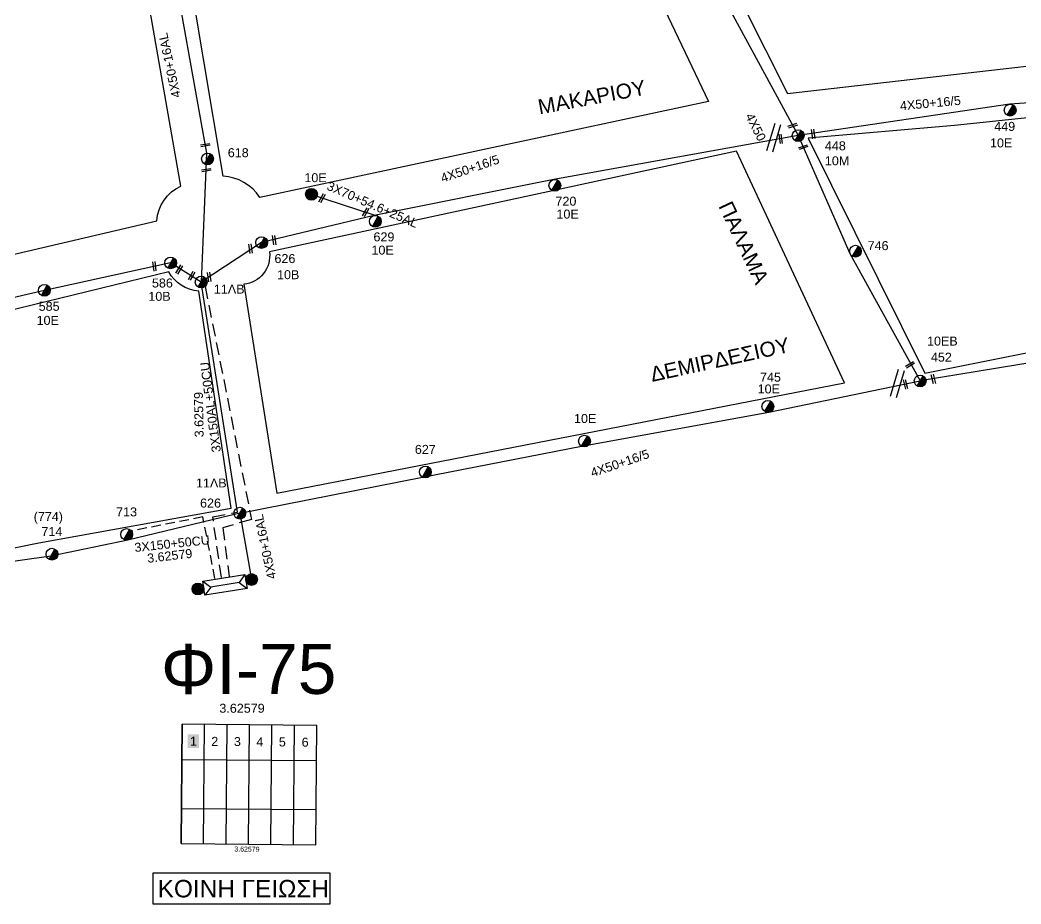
# Model space of a CAD drawing. Header units: millimetres. Extents: x 7453 to 9570, y 777 to 1872.
# Drawn here: x 8117 to 8317.7, y 1231.3 to 1408.5 of the extents above; entities that cross this region are included whole.
import ezdxf
from ezdxf.enums import TextEntityAlignment as Align

# ---------------------------------------------------------------- set-up
doc = ezdxf.new("R2010")
doc.units = ezdxf.units.MM
doc.linetypes.add('DASHED', pattern=[19.05, 12.7, -6.35])
for name, color, linetype in [('Άγνωστα', 7, 'Continuous'), ('Ασφαλειοκιβώτια Χ.Τ 6 αναχωρήσεων', 7, 'Continuous'), ('Γυμνά εναέρια ΧΤ (3Φ)   4x50AL', 7, 'Continuous'), ('Γυμνά εναέρια ΧΤ και ΦΟΠ (3Φ)   4x50+16AL', 7, 'Continuous'), ('Επιγραφές - Σχήματα', 7, 'Continuous'), ('Καλώδια ΧΤ   3x150+50CU', 7, 'DASHED'), ('Καλώδια ΧΤ   3x150AL+50CU', 7, 'DASHED'), ('Μηχανική τομή', 7, 'Continuous'), ('Στύλος Ξύλινος', 7, 'Continuous'), ('Στύλος Ξύλινος @ 1', 7, 'Continuous'), ('Στύλος ΦΜ', 7, 'Continuous'), ('Στύλος ΦΜ @ 1', 7, 'Continuous'), ('Συνεστραμμένα ΧΤ   3x70+54.6+25 AL', 7, 'SYN_LINE'), ('Τομή', 7, 'Continuous'), ('Υποσταθμός πόλεως', 7, 'Continuous'), ('Υπόβαθρο ΔΕΗ', 7, 'Continuous')]:
    doc.layers.add(name, color=color, linetype=linetype)
doc.styles.get("Standard").update_dxf_attribs({"font": 'ARIAL.TTF'})
doc.linetypes.add('SYN_LINE', pattern='A,0.5,-0.0001,["/\\/\\/\\/",Standard,S=0.1,R=0,X=0,Y=-0.05],-0.25', length=0.7501)

# ---------------------------------------------------------------- blocks, each defined once
blk = doc.blocks.new('ΥΠΑΡΧΩΝ ΤΣΙΜΕΝΤΕΝΙΟΣ ΣΤΥΛΟΣ')
at = {"layer": 'Στύλος ΦΜ'}
blk.add_hatch(color=7, dxfattribs=at).paths.add_polyline_path([(-1.29, -2.28, 0.574793), (2.62, 0, 0.268822), (1.3, 2.27)])
at = {"layer": 'Στύλος ΦΜ', "color": 7}
blk.add_line((-1.29, -2.28), (1.3, 2.27), dxfattribs=at)
blk.add_circle((0, 0), 2.62, dxfattribs=at)
at = {"layer": 'Στύλος ΦΜ', "flags": 4}
for tag, p in [('ΑΡΙΘΜΟΣ', (-4.68, 8.05)), ('ΤΥΠΟΣ', (-4.91, 3.03))]:
    blk.add_attdef(tag, p, '', height=4, dxfattribs=at)
blk = doc.blocks.new('ΜΗΧΑΝΙΚΗ ΤΟΜΗ')
at = {"layer": 'Μηχανική τομή', "ltscale": 40}
for p, q in [((-1.89, 0.78), (1.89, 0.78)), ((1.89, 0), (-1.89, 0))]:
    blk.add_line(p, q, dxfattribs=at)
blk = doc.blocks.new('ΥΠΑΡΧΩΝ ΞΥΛΙΝΟΣ ΣΤΥΛΟΣ')
at = {"layer": 'Στύλος Ξύλινος'}
h = blk.add_hatch(color=7, dxfattribs=at)
h.paths.add_polyline_path([(-2.62, 0, 0.270008), (-1.29, -2.28), (1.3, 2.27, 0.576266)])
h.paths.add_polyline_path([(-1.29, -2.28, 0.574793), (2.62, 0, 0.268822), (1.3, 2.27)])
at = {"layer": 'Στύλος Ξύλινος', "color": 7}
blk.add_line((-1.29, -2.28), (1.3, 2.27), dxfattribs=at)
blk.add_circle((0, 0), 2.62, dxfattribs=at)
at = {"layer": 'Στύλος Ξύλινος', "flags": 4}
for tag, p in [('ΑΡΙΘΜΟΣ', (-4.91, 8.6)), ('ΤΥΠΟΣ', (-4.85, 3.39))]:
    blk.add_attdef(tag, p, '', height=4, dxfattribs=at)
blk = doc.blocks.new('ΥΠΟΣΤΑΘΜΟΣ ΠΟΛΕΩΣ')
at = {"layer": 'Υποσταθμός πόλεως', "linetype": 'Continuous', "ltscale": 40}
blk.add_lwpolyline([(-8.57, 2.82), (8.57, 2.82), (8.57, -2.82), (-8.57, -2.82)], close=True, dxfattribs=at)
for points in [[(-5.75, 0), (-8.57, 2.82)], [(5.75, 0), (8.57, 2.82)], [(-8.57, -2.82), (-5.75, 0)], [(-5.75, 0), (5.75, 0)], [(8.57, -2.82), (5.75, 0)]]:
    blk.add_lwpolyline(points, dxfattribs=at)
at = {"layer": 'Υποσταθμός πόλεως', "linetype": 'SYN_LINE', "ltscale": 40, "flags": 1}
for tag, p in [('ΜΕΤΑΣΧΗΜΑΤΙΣΜΟΣ', (10.6, 2.39)), ('ΙΣΧΥΣ', (10.58, -0.41)), ('ΑΡΙΘΜΟΣ', (10.7, -3.13))]:
    blk.add_attdef(tag, p, '', height=1.8, dxfattribs=at)
blk = doc.blocks.new('ΑΣΦΑΛΕΙΟΚΙΒΩΤΙΟ ΥΠΟΣΤΑΘΜΟΥ 6Α ΑΝΑΧΩΡΗΣΕΩΝ__')
at = {"layer": 'Ασφαλειοκιβώτια Χ.Τ 6 αναχωρήσεων', "ltscale": 40}
for p, q in [((0, 0), (0.21, 23.91)), ((4.5, -0.04), (4.71, 23.87)), ((9, -0.08), (9.21, 23.83)), ((13.5, -0.12), (13.71, 23.79)), ((18, -0.16), (18.21, 23.75)), ((22.5, -0.2), (22.71, 23.71)), ((0.15, 16.87), (27.15, 16.63)), ((0.06, 7.04), (27.06, 6.81))]:
    blk.add_line(p, q, dxfattribs=at)
at = {"layer": 'Ασφαλειοκιβώτια Χ.Τ 6 αναχωρήσεων'}
blk.add_lwpolyline([(27, -0.24), (27.21, 23.67), (0.21, 23.91), (0, 0)], close=True, dxfattribs=at)
for s, p in [('1', (1.76, 19.61)), ('2', (6.04, 19.58)), ('3', (10.58, 19.54)), ('4', (15.09, 19.5)), ('5', (19.59, 19.46)), ('6', (24.16, 19.42))]:
    blk.add_text(s, height=1.8, dxfattribs=at).set_placement(p)
at = {"layer": 'Ασφαλειοκιβώτια Χ.Τ 6 αναχωρήσεων', "ltscale": 40}
for tag, height, rotation, p in [('ΟΝΟΜΑ', 2.5, 359.3011, (13.67, 25.23)), ('ΚΕΙΜΕΝΟ 1', 1, 89.5008, (2.2, 3.87)), ('ΚΕΙΜΕΝΟ 2', 1, 89.5008, (6.56, 3.83)), ('ΚΕΙΜΕΝΟ 3', 1, 89.5008, (11.26, 3.79)), ('ΚΕΙΜΕΝΟ 4', 1, 89.5008, (15.74, 3.75)), ('ΚΕΙΜΕΝΟ 5', 1, 89.5008, (20.16, 3.71)), ('ΚΕΙΜΕΝΟ 6', 1, 89.5008, (24.62, 3.67)), ('ΣΧ', 1, 359.3011, (13.19, -1.13))]:
    blk.add_attdef(tag, text='', height=height, rotation=rotation, dxfattribs=at).set_placement(p, align=Align.MIDDLE_CENTER)
blk = doc.blocks.new('ΤΟΜΗ')
at = {"layer": 'Τομή', "ltscale": 40}
for p, q in [((-5.68, 0), (5.68, 0)), ((5.68, -2.33), (-5.68, -2.33))]:
    blk.add_line(p, q, dxfattribs=at)

msp = doc.modelspace()

# ---------------------------------------------------------------- hatches: boundary and pattern name
at = {"layer": 'Ασφαλειοκιβώτια Χ.Τ 6 αναχωρήσεων'}
for color in [133, 6, 30, 62]:
    msp.add_hatch(color=color, dxfattribs=at).paths.add_polyline_path([(8150.63, 1262.57), (8152.93, 1262.57), (8152.93, 1265.28), (8150.63, 1265.28)])

# ---------------------------------------------------------------- linework, layer by layer
at = {"layer": 'Άγνωστα', "color": 30, "linetype": 'DASHED', "ltscale": 0.2}
msp.add_lwpolyline([(8157.4, 1296.73), (8155.66, 1308.9), (8160.62, 1309.84)], dxfattribs=at)
at = {"layer": 'Άγνωστα', "ltscale": 20}
msp.add_lwpolyline([(8161.07, 1309.63), (8163.44, 1296.33)], dxfattribs=at)
at = {"layer": 'Γυμνά εναέρια ΧΤ (3Φ)   4x50AL', "color": 30}
msp.add_lwpolyline([(8243.24, 1446.24), (8254.48, 1419.67), (8273.04, 1385.34), (8283.42, 1361.72), (8297.49, 1336.14)], dxfattribs=at)
at = {"layer": 'Γυμνά εναέρια ΧΤ (3Φ)   4x50AL', "color": 6}
msp.add_lwpolyline([(8399.8, 1362.64), (8377.58, 1356.76), (8348.5, 1346.67), (8324.8, 1340.65), (8297.49, 1336.14)], dxfattribs=at)
at = {"layer": 'Γυμνά εναέρια ΧΤ και ΦΟΠ (3Φ)   4x50+16AL', "color": 30}
for points in [[(8146.59, 1425.44), (8154.4, 1381.82), (8153.34, 1355.97)], [(8355.78, 1394.35), (8315.46, 1391.61), (8273.04, 1385.34)]]:
    msp.add_lwpolyline(points, dxfattribs=at)
at = {"layer": 'Γυμνά εναέρια ΧΤ και ΦΟΠ (3Φ)   4x50+16AL', "color": 62}
msp.add_lwpolyline([(8273.04, 1385.34), (8224.04, 1376.52), (8188.01, 1369.31), (8165.45, 1363.89), (8153.34, 1355.97)], dxfattribs=at)
at = {"layer": 'Γυμνά εναέρια ΧΤ και ΦΟΠ (3Φ)   4x50+16AL', "color": 30, "ltscale": 0.2}
msp.add_lwpolyline([(8160.62, 1309.84), (8153.34, 1355.97), (8147.21, 1359.81), (8121.91, 1354.31), (8104.79, 1350.32), (8088.62, 1345.82), (8071.28, 1341.64), (8055.69, 1337.69)], dxfattribs=at)
at = {"layer": 'Γυμνά εναέρια ΧΤ και ΦΟΠ (3Φ)   4x50+16AL', "color": 133}
msp.add_lwpolyline([(8161.07, 1309.63), (8197.71, 1316.87), (8229.61, 1323.06), (8267.17, 1329.88), (8297.5, 1336.14)], dxfattribs=at)
at = {"layer": 'Γυμνά εναέρια ΧΤ και ΦΟΠ (3Φ)   4x50+16AL', "color": 6}
msp.add_lwpolyline([(8161.07, 1309.63), (8138.66, 1304.22), (8123.19, 1301.01), (8105.13, 1298.5), (8080.91, 1292.55), (8055.25, 1287.42)], dxfattribs=at)
at = {"layer": 'Επιγραφές - Σχήματα', "color": 190}
msp.add_lwpolyline([(8143.66, 1231.27), (8179.17, 1231.27), (8179.17, 1237.45), (8143.66, 1237.45)], close=True, dxfattribs=at)
at = {"layer": 'Καλώδια ΧΤ   3x150+50CU', "color": 6, "ltscale": 0.15}
msp.add_lwpolyline([(8156.09, 1296.56), (8153.68, 1308.88), (8139.35, 1306.05)], dxfattribs=at)
at = {"layer": 'Καλώδια ΧΤ   3x150AL+50CU', "color": 62, "ltscale": 0.2}
msp.add_lwpolyline([(8154.13, 1355.09), (8163.42, 1308.38), (8157.68, 1306.71), (8158.95, 1296.93)], dxfattribs=at)
at = {"layer": 'Συνεστραμμένα ΧΤ   3x70+54.6+25 AL', "color": 62, "ltscale": 15}
msp.add_lwpolyline([(8188.24, 1369.33), (8174.9, 1373.68)], dxfattribs=at)
at = {"layer": 'Υπόβαθρο ΔΕΗ'}
for points in [[(8364.23, 1448.77), (8248.92, 1437.51), (8270.9, 1393.79), (8356.79, 1403.61), (8364.23, 1448.77)], [(8354.67, 1392.48), (8329.82, 1390.01), (8304.39, 1387.39), (8275.05, 1384.85), (8298.4, 1337.72), (8324.8, 1343.01), (8346.87, 1347.45), (8354.67, 1392.48)]]:
    msp.add_lwpolyline(points, dxfattribs=at)
for points in [[(8149.84, 1424.31), (8234.18, 1435.99), (8255.07, 1392.18), (8165.08, 1372.95, 0.243065), (8157.71, 1377.18), (8149.84, 1424.31)], [(8141.25, 1421.07), (8048.48, 1391.61), (8058.06, 1348.08), (8144.46, 1368.26, -0.277941), (8149.26, 1375.23), (8141.25, 1421.07)], [(8282.3, 1335.77), (8260.65, 1382.2), (8167.02, 1362, -0.427728), (8161.88, 1355.52), (8168.51, 1313.67), (8282.3, 1335.77)], [(8057.31, 1289.36), (8080.63, 1294.87), (8103.29, 1300.17), (8120.8, 1303.66), (8159.35, 1310.62), (8152.84, 1354.13, -0.25383), (8146.82, 1358.05), (8105.71, 1347.97), (8057.53, 1336.46), (8057.31, 1289.36)]]:
    msp.add_lwpolyline(points, format="xyb", dxfattribs=at)

# ---------------------------------------------------------------- block references
at = {"layer": 'Ασφαλειοκιβώτια Χ.Τ 6 αναχωρήσεων'}
ref = msp.add_blockref('ΑΣΦΑΛΕΙΟΚΙΒΩΤΙΟ ΥΠΟΣΤΑΘΜΟΥ 6Α ΑΝΑΧΩΡΗΣΕΩΝ__', (8149.32, 1243.4), dxfattribs=at)
ref.add_attrib('ΣΧ', '3.62579', dxfattribs={"ltscale": 40, "height": 1, "rotation": 359.3011}).set_placement((8162.51, 1242.27), align=Align.MIDDLE_CENTER)
at = {"layer": 'Μηχανική τομή'}
for p, xscale, yscale, zscale, rotation in [((8271.87, 1387.51), 0.4999999999997847, 0.4999999999997847, 0.4999999999997847, 198.6449932589422), ((8269.72, 1384.71), 0.4999999999998553, 0.4999999999998553, 0.4999999999998553, 97.91119188946402), ((8276.22, 1385.71), 0.4999999999998553, 0.4999999999998553, 0.4999999999998553, 97.91119188946402), ((8154.14, 1383.63), 0.4999999999997565, 0.4999999999997565, 0.4999999999997565, 189.2976279951109), ((8273.98, 1383.2), 0.4999999999997847, 0.4999999999997847, 0.4999999999997847, 198.6449932589422), ((8154.34, 1378.62), 0.4999999999997565, 0.4999999999997565, 0.4999999999997565, 189.2976279951109), ((8177.72, 1372.7), 0.4999999999998969, 0.4999999999998969, 0.4999999999998969, 59.95148867178274), ((8186.46, 1369.87), 0.4999999999998969, 0.4999999999998969, 0.4999999999998969, 59.95148867178274), ((8168.15, 1364.4), 0.4999999999998553, 0.4999999999998553, 0.4999999999998553, 97.91119188946402), ((8163.41, 1362.7), 0.4999999999998553, 0.4999999999998553, 0.4999999999998553, 97.91119188946402), ((8144.14, 1359.15), 0.4999999999998553, 0.4999999999998553, 0.4999999999998553, 97.91119188946402), ((8149.09, 1358.38), 0.4999999999998864, 0.4999999999998864, 0.4999999999998864, 59.95148867178482), ((8151.61, 1357.14), 0.4999999999998969, 0.4999999999998969, 0.4999999999998969, 59.95148867178274), ((8155.12, 1357.01), 0.4999999999998553, 0.4999999999998553, 0.4999999999998553, 97.91119188946402), ((8295.55, 1339.21), 0.4999999999997707, 0.4999999999997707, 0.4999999999997707, 29.91992521903267), ((8300.32, 1336.57), 0.4999999999997619, 0.4999999999997619, 0.4999999999997619, 103.9647114251164), ((8294.75, 1335.52), 0.4999999999997619, 0.4999999999997619, 0.4999999999997619, 103.9647114251164)]:
    msp.add_blockref('ΜΗΧΑΝΙΚΗ ΤΟΜΗ', p, dxfattribs=dict(at, xscale=xscale, yscale=yscale, zscale=zscale, rotation=rotation))
at = {"layer": 'Στύλος Ξύλινος @ 1', "ltscale": 40}
ref = msp.add_blockref('ΥΠΑΡΧΩΝ ΞΥΛΙΝΟΣ ΣΤΥΛΟΣ', (8175.45, 1373.57), dxfattribs=dict(at, xscale=0.4499999999998181, yscale=0.4499999999998181, zscale=0.4499999999998181))
ref.add_attrib('ΤΥΠΟΣ', '10Ε', (8174.02, 1376), dxfattribs={"layer": 'Στύλος Ξύλινος', "height": 1.8, "flags": 4})
at = {"layer": 'Στύλος Ξύλινος @ 1', "ltscale": 40, "xscale": 0.4499999999998181, "yscale": 0.4499999999998181, "zscale": 0.4499999999998181}
for p in [(8163.44, 1296.33), (8152.68, 1294.43)]:
    msp.add_blockref('ΥΠΑΡΧΩΝ ΞΥΛΙΝΟΣ ΣΤΥΛΟΣ', p, dxfattribs=at)
at = {"layer": 'Στύλος ΦΜ @ 1', "ltscale": 40}
ref = msp.add_blockref('ΥΠΑΡΧΩΝ ΤΣΙΜΕΝΤΕΝΙΟΣ ΣΤΥΛΟΣ', (8315.54, 1390.44), dxfattribs=dict(at, xscale=0.4499999999998181, yscale=0.4499999999998181, zscale=0.4499999999998181))
ref.add_attrib('ΤΥΠΟΣ', '10Ε', (8311.5, 1382.97), dxfattribs={"layer": 'Στύλος ΦΜ', "height": 1.8, "flags": 4})
ref.add_attrib('ΑΡΙΘΜΟΣ', '449', (8312.35, 1386.28), dxfattribs={"layer": 'Στύλος ΦΜ', "height": 1.8, "flags": 4})
ref = msp.add_blockref('ΥΠΑΡΧΩΝ ΤΣΙΜΕΝΤΕΝΙΟΣ ΣΤΥΛΟΣ', (8273.04, 1385.34), dxfattribs=dict(at, xscale=0.4499999999998181, yscale=0.4499999999998181, zscale=0.4499999999998181))
ref.add_attrib('ΤΥΠΟΣ', '10Μ', (8278.39, 1379.39), dxfattribs={"layer": 'Στύλος ΦΜ', "height": 1.8, "flags": 4})
ref.add_attrib('ΑΡΙΘΜΟΣ', '448', (8278.39, 1382.39), dxfattribs={"layer": 'Στύλος ΦΜ', "height": 1.8, "flags": 4})
ref = msp.add_blockref('ΥΠΑΡΧΩΝ ΤΣΙΜΕΝΤΕΝΙΟΣ ΣΤΥΛΟΣ', (8154.61, 1380.66), dxfattribs=dict(at, xscale=0.4499999999998181, yscale=0.4499999999998181, zscale=0.4499999999998181))
ref.add_attrib('ΑΡΙΘΜΟΣ', '618', (8158.67, 1381.01), dxfattribs={"layer": 'Στύλος ΦΜ', "height": 1.8, "flags": 4})
ref = msp.add_blockref('ΥΠΑΡΧΩΝ ΤΣΙΜΕΝΤΕΝΙΟΣ ΣΤΥΛΟΣ', (8224.25, 1375.36), dxfattribs=dict(at, xscale=0.4499999999998181, yscale=0.4499999999998181, zscale=0.4499999999998181))
ref.add_attrib('ΤΥΠΟΣ', '10Ε', (8224.57, 1368.7), dxfattribs={"layer": 'Στύλος ΦΜ', "height": 1.8, "flags": 4})
ref.add_attrib('ΑΡΙΘΜΟΣ', '720', (8224.37, 1371.28), dxfattribs={"layer": 'Στύλος ΦΜ', "height": 1.8, "flags": 4})
ref = msp.add_blockref('ΥΠΑΡΧΩΝ ΤΣΙΜΕΝΤΕΝΙΟΣ ΣΤΥΛΟΣ', (8188.24, 1368.15), dxfattribs=dict(at, xscale=0.4499999999998181, yscale=0.4499999999998181, zscale=0.4499999999998181))
ref.add_attrib('ΤΥΠΟΣ', '10Ε', (8187.48, 1361.48), dxfattribs={"layer": 'Στύλος ΦΜ', "height": 1.8, "flags": 4})
ref.add_attrib('ΑΡΙΘΜΟΣ', '629', (8187.88, 1364.13), dxfattribs={"layer": 'Στύλος ΦΜ', "height": 1.8, "flags": 4})
ref = msp.add_blockref('ΥΠΑΡΧΩΝ ΤΣΙΜΕΝΤΕΝΙΟΣ ΣΤΥΛΟΣ', (8165.45, 1363.89), dxfattribs=dict(at, xscale=0.4499999999998181, yscale=0.4499999999998181, zscale=0.4499999999998181))
ref.add_attrib('ΤΥΠΟΣ', '10Β', (8168.54, 1356.55), dxfattribs={"layer": 'Στύλος ΦΜ', "height": 1.8, "flags": 4})
ref.add_attrib('ΑΡΙΘΜΟΣ', '626', (8168.03, 1359.78), dxfattribs={"layer": 'Στύλος ΦΜ', "height": 1.8, "flags": 4})
ref = msp.add_blockref('ΥΠΑΡΧΩΝ ΤΣΙΜΕΝΤΕΝΙΟΣ ΣΤΥΛΟΣ', (8284.52, 1362.16), dxfattribs=dict(at, xscale=0.4499999999998181, yscale=0.4499999999998181, zscale=0.4499999999998181))
ref.add_attrib('ΑΡΙΘΜΟΣ', '746', (8286.96, 1362.37), dxfattribs={"layer": 'Στύλος ΦΜ', "height": 1.8, "flags": 4})
ref = msp.add_blockref('ΥΠΑΡΧΩΝ ΤΣΙΜΕΝΤΕΝΙΟΣ ΣΤΥΛΟΣ', (8147.2, 1359.81), dxfattribs=dict(at, xscale=0.4499999999998181, yscale=0.4499999999998181, zscale=0.4499999999998181))
ref.add_attrib('ΤΥΠΟΣ', '10Β', (8142.74, 1352.21), dxfattribs={"layer": 'Στύλος ΦΜ', "height": 1.8, "flags": 4})
ref.add_attrib('ΑΡΙΘΜΟΣ', '586', (8143.46, 1354.88), dxfattribs={"layer": 'Στύλος ΦΜ', "height": 1.8, "flags": 4})
ref = msp.add_blockref('ΥΠΑΡΧΩΝ ΤΣΙΜΕΝΤΕΝΙΟΣ ΣΤΥΛΟΣ', (8153.34, 1355.97), dxfattribs=dict(at, xscale=0.4499999999998181, yscale=0.4499999999998181, zscale=0.4499999999998181))
ref.add_attrib('ΤΥΠΟΣ', '11ΛΒ', (8155.88, 1353.66), dxfattribs={"layer": 'Στύλος ΦΜ', "height": 1.8, "flags": 4})
ref = msp.add_blockref('ΥΠΑΡΧΩΝ ΤΣΙΜΕΝΤΕΝΙΟΣ ΣΤΥΛΟΣ', (8121.9, 1354.32), dxfattribs=dict(at, xscale=0.4499999999998181, yscale=0.4499999999998181, zscale=0.4499999999998181))
ref.add_attrib('ΤΥΠΟΣ', '10Ε', (8120.33, 1347.39), dxfattribs={"layer": 'Στύλος ΦΜ', "height": 1.8, "flags": 4})
ref.add_attrib('ΑΡΙΘΜΟΣ', '585', (8120.75, 1350.21), dxfattribs={"layer": 'Στύλος ΦΜ', "height": 1.8, "flags": 4})
ref = msp.add_blockref('ΥΠΑΡΧΩΝ ΤΣΙΜΕΝΤΕΝΙΟΣ ΣΤΥΛΟΣ', (8297.49, 1336.14), dxfattribs=dict(at, xscale=0.4499999999998181, yscale=0.4499999999998181, zscale=0.4499999999998181))
ref.add_attrib('ΤΥΠΟΣ', '10ΕΒ', (8298.87, 1343.24), dxfattribs={"layer": 'Στύλος ΦΜ', "height": 1.8, "flags": 4})
ref.add_attrib('ΑΡΙΘΜΟΣ', '452', (8299.65, 1340.01), dxfattribs={"layer": 'Στύλος ΦΜ', "height": 1.8, "flags": 4})
ref = msp.add_blockref('ΥΠΑΡΧΩΝ ΤΣΙΜΕΝΤΕΝΙΟΣ ΣΤΥΛΟΣ', (8266.96, 1331.04), dxfattribs=dict(at, xscale=0.4499999999998181, yscale=0.4499999999998181, zscale=0.4499999999998181))
ref.add_attrib('ΤΥΠΟΣ', '10Ε', (8264.91, 1333.64), dxfattribs={"layer": 'Στύλος ΦΜ', "height": 1.8, "flags": 4})
ref.add_attrib('ΑΡΙΘΜΟΣ', '745', (8265.38, 1336.01), dxfattribs={"layer": 'Στύλος ΦΜ', "height": 1.8, "flags": 4})
ref = msp.add_blockref('ΥΠΑΡΧΩΝ ΤΣΙΜΕΝΤΕΝΙΟΣ ΣΤΥΛΟΣ', (8230.19, 1324.08), dxfattribs=dict(at, xscale=0.4499999999998181, yscale=0.4499999999998181, zscale=0.4499999999998181))
ref.add_attrib('ΑΡΙΘΜΟΣ', '10Ε', (8228.09, 1327.71), dxfattribs={"layer": 'Στύλος ΦΜ', "height": 1.8, "flags": 4})
ref = msp.add_blockref('ΥΠΑΡΧΩΝ ΤΣΙΜΕΝΤΕΝΙΟΣ ΣΤΥΛΟΣ', (8198.29, 1317.89), dxfattribs=dict(at, xscale=0.4499999999998181, yscale=0.4499999999998181, zscale=0.4499999999998181))
ref.add_attrib('ΑΡΙΘΜΟΣ', '627', (8196.18, 1321.52), dxfattribs={"layer": 'Στύλος ΦΜ', "height": 1.8, "flags": 4})
ref = msp.add_blockref('ΥΠΑΡΧΩΝ ΤΣΙΜΕΝΤΕΝΙΟΣ ΣΤΥΛΟΣ', (8161.07, 1309.63), dxfattribs=dict(at, xscale=0.4499999999998181, yscale=0.4499999999998181, zscale=0.4499999999998181))
ref.add_attrib('ΤΥΠΟΣ', '11ΛΒ', (8152.29, 1314.78), dxfattribs={"layer": 'Στύλος ΦΜ', "height": 1.8, "flags": 4})
ref.add_attrib('ΑΡΙΘΜΟΣ', '626', (8153.11, 1310.76), dxfattribs={"layer": 'Στύλος ΦΜ', "height": 1.8, "flags": 4})
ref = msp.add_blockref('ΥΠΑΡΧΩΝ ΤΣΙΜΕΝΤΕΝΙΟΣ ΣΤΥΛΟΣ', (8138.39, 1305.37), dxfattribs=dict(at, xscale=0.4499999999998181, yscale=0.4499999999998181, zscale=0.4499999999998181))
ref.add_attrib('ΑΡΙΘΜΟΣ', '713', (8136.28, 1308.99), dxfattribs={"layer": 'Στύλος ΦΜ', "height": 1.8, "flags": 4})
ref = msp.add_blockref('ΥΠΑΡΧΩΝ ΤΣΙΜΕΝΤΕΝΙΟΣ ΣΤΥΛΟΣ', (8123.41, 1301.41), dxfattribs=dict(at, xscale=0.4499999999998181, yscale=0.4499999999998181, zscale=0.4499999999998181))
ref.add_attrib('ΤΥΠΟΣ', '(774)', (8119.75, 1308.04), dxfattribs={"layer": 'Στύλος ΦΜ', "height": 1.8, "flags": 4})
ref.add_attrib('ΑΡΙΘΜΟΣ', '714', (8121.3, 1305.03), dxfattribs={"layer": 'Στύλος ΦΜ', "height": 1.8, "flags": 4})
at = {"layer": 'Τομή', "xscale": 0.4999999999999897, "yscale": 0.4999999999999897, "zscale": 0.4999999999999897, "rotation": 253.4385451203545}
for p in [(8268.71, 1384.75), (8293.47, 1335.47)]:
    msp.add_blockref('ΤΟΜΗ', p, dxfattribs=at)
at = {"layer": 'Υποσταθμός πόλεως', "xscale": 0.5000000000000332, "yscale": 0.5000000000000332, "zscale": 0.5000000000000332, "rotation": 188.8538146217026}
msp.add_blockref('ΥΠΟΣΤΑΘΜΟΣ ΠΟΛΕΩΣ', (8158.09, 1295.27), dxfattribs=at)

# ---------------------------------------------------------------- texts
at = {"layer": 'Γυμνά εναέρια ΧΤ (3Φ)   4x50AL', "insert": (8264, 1390.06), "char_height": 1.8, "width": 16.2172, "attachment_point": 1, "rotation": 297.1841}
msp.add_mtext('4X50', dxfattribs=at)
at = {"layer": 'Γυμνά εναέρια ΧΤ και ΦΟΠ (3Φ)   4x50+16AL', "char_height": 1.8, "width": 36.4294, "attachment_point": 1}
for s, insert, rotation in [('4X50+16AL', (8147.48, 1392.76), 101.9045), ('4X50+16/5', (8293.37, 1392.18), 5.3397), ('4X50+16/5', (8201.14, 1377.59), 18.8271), ('4X50+16/5', (8231.2, 1318.53), 18.8271), ('4X50+16AL', (8166.64, 1296.24), 101.9045)]:
    msp.add_mtext(s, dxfattribs=dict(at, insert=insert, rotation=rotation))
at = {"layer": 'Επιγραφές - Σχήματα', "width": 36.4294, "attachment_point": 1}
for s, insert, char_height, rotation in [('MAKAPΙΟY', (8220.62, 1392.51), 3, 10.61), ('ΠAΛAMA', (8259.7, 1372.51), 3, 295.2474), ('ΔEMIPΔEΣIOY', (8243.12, 1338.88), 3, 12.2554), ('3.62579', (8152.03, 1324.83), 1.8, 90.9464), ('3.62579', (8142.41, 1301.46), 1.8, 6.5733)]:
    msp.add_mtext(s, dxfattribs=dict(at, insert=insert, char_height=char_height, rotation=rotation))
at = {"layer": 'Επιγραφές - Σχήματα', "attachment_point": 1}
for s, insert, char_height, width in [('ΦΙ-75', (8145.24, 1283.39), 10, 7.8543), ('3.62579', (8156.98, 1271.42), 1.8, 51.7623)]:
    msp.add_mtext(s, dxfattribs=dict(at, insert=insert, char_height=char_height, width=width))
at = {"layer": 'Επιγραφές - Σχήματα', "color": 190, "insert": (8144.61, 1236.1), "char_height": 3.5, "width": 35.1311, "attachment_point": 1}
msp.add_mtext('KOINH ΓΕΙΩΣΗ', dxfattribs=at)
at = {"layer": 'Καλώδια ΧΤ   3x150+50CU', "insert": (8139.86, 1303.63), "char_height": 1.8, "width": 36.4294, "attachment_point": 1, "rotation": 5.9606}
msp.add_mtext('3X150+50CU', dxfattribs=at)
at = {"layer": 'Καλώδια ΧΤ   3x150AL+50CU', "insert": (8155.52, 1321.73), "char_height": 1.8, "width": 36.4294, "attachment_point": 1, "rotation": 97.6437}
msp.add_mtext('3X150AL+50CU', dxfattribs=at)
at = {"layer": 'Συνεστραμμένα ΧΤ   3x70+54.6+25 AL', "insert": (8179.07, 1376.22), "char_height": 1.8, "width": 36.4294, "attachment_point": 1, "rotation": 336.5997}
msp.add_mtext('3X70+54.6+25AL', dxfattribs=at)

doc.saveas('drawing.dxf')
